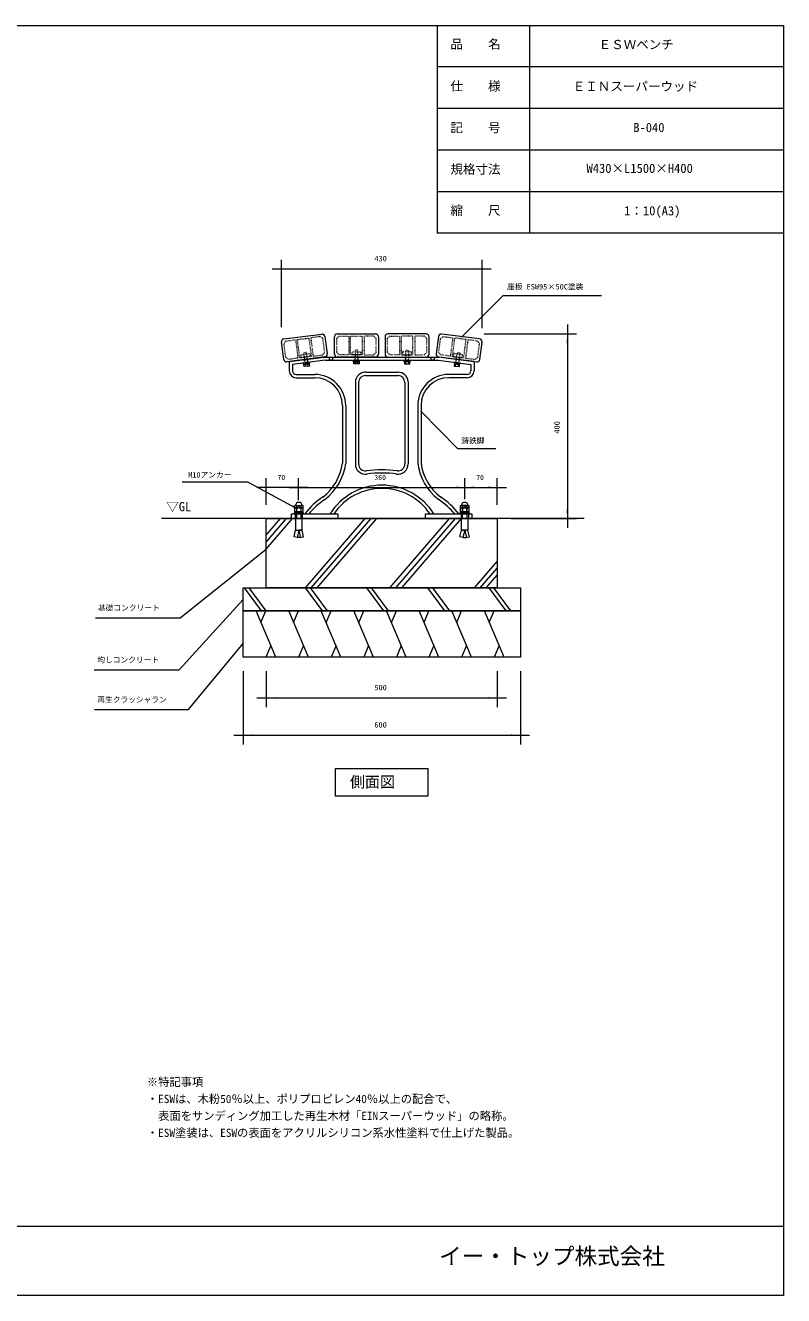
# Model space of a CAD drawing. Units: millimetres, scale not verified. Extents: x -1950 to 1950, y -1375 to 1375.
# Drawn here: x 309 to 1950, y -1375 to 1375 of the extents above; entities that cross this region are included whole.
import ezdxf
from ezdxf.enums import TextEntityAlignment as Align

# ---------------------------------------------------------------- set-up
doc = ezdxf.new("R2010")
doc.units = ezdxf.units.MM
doc.header["$LTSCALE"] = 10
doc.linetypes.add('USER5', pattern=[0.208282, 0.069427, -0.138855])
doc.layers.add('0-1_IMPORTED', color=30, linetype='Continuous', lineweight=18)
doc.styles.add('ＭＳ ゴシック', font='')
doc.styles.get('ＭＳ ゴシック').set_extended_font_data('MS Gothic')

msp = doc.modelspace()

# ---------------------------------------------------------------- linework, layer by layer
at = {"layer": '0-1_IMPORTED'}
for p, q in [((1200, 1375), (1200, 925)), ((1400, 1375), (1400, 925)), ((1950, 1285), (1200, 1285)), ((1950, 1195), (1200, 1195)), ((1950, 1105), (1200, 1105)), ((1950, 1015), (1200, 1015)), ((1950, 925), (1200, 925)), ((868.05, 651.69), (863.13, 689.37)), ((868.3, 696.09), (950.6, 706.84)), ((957.33, 701.67), (962.25, 663.99)), ((977.92, 663.07), (977.92, 701.07)), ((983.92, 707.07), (1066.92, 707.07)), ((1072.92, 701.07), (1072.92, 663.07)), ((1087.54, 701.07), (1087.54, 663.07)), ((1176.54, 707.07), (1093.54, 707.07)), ((1182.54, 663.07), (1182.54, 701.07)), ((1203.13, 701.67), (1198.21, 663.99)), ((1292.16, 696.09), (1209.86, 706.84)), ((1292.41, 651.69), (1297.33, 689.37)), ((957.08, 657.26), (874.78, 646.52)), ((880.23, 647.23), (955.59, 657.07)), ((880.23, 647.23), (955.59, 657.07)), ((880.23, 647.23), (880.23, 627.07)), ((957.64, 650.13), (887.23, 640.92)), ((887.23, 640.92), (887.23, 627.07)), ((914.42, 641.13), (914.97, 636.91)), ((914.48, 643.15), (914.74, 641.17)), ((916.68, 641.42), (917.37, 643.1)), ((917.53, 643.12), (916.84, 641.44)), ((919.83, 641.83), (919.57, 643.82)), ((920.7, 637.66), (920.15, 641.88)), ((955.59, 657.07), (1204.87, 657.07)), ((957.57, 650.07), (1203.27, 650.07)), ((1066.92, 657.07), (983.92, 657.07)), ((1022.53, 646.75), (1022.53, 642.49)), ((1022.85, 648.75), (1022.85, 646.75)), ((1024.81, 646.75), (1025.72, 648.32)), ((1025.87, 648.32), (1024.97, 646.75)), ((1027.99, 646.75), (1027.99, 648.75)), ((1028.31, 642.49), (1028.31, 646.75)), ((1093.54, 657.07), (1176.54, 657.07)), ((1132.15, 642.49), (1132.15, 646.75)), ((1132.47, 646.75), (1132.47, 648.75)), ((1134.59, 648.32), (1135.49, 646.75)), ((1135.65, 646.75), (1134.75, 648.32)), ((1137.61, 648.75), (1137.61, 646.75)), ((1137.93, 646.75), (1137.93, 642.49)), ((1203.27, 650.07), (1273.23, 640.92)), ((1203.38, 657.26), (1285.68, 646.52)), ((1280.23, 647.23), (1204.87, 657.07)), ((1239.76, 637.66), (1240.31, 641.88)), ((1240.63, 641.83), (1240.89, 643.82)), ((1242.93, 643.12), (1243.63, 641.44)), ((1243.78, 641.42), (1243.09, 643.1)), ((1246.04, 641.13), (1245.49, 636.91)), ((1245.98, 643.15), (1245.72, 641.17)), ((1273.23, 640.92), (1273.23, 627.07)), ((1280.23, 646.97), (1280.23, 627.07)), ((895.23, 619.07), (935.23, 619.34)), ((895.23, 612.07), (935.23, 612.34)), ((1044.73, 617.22), (1115.73, 617.22)), ((1045.73, 624.35), (1115.73, 624.35)), ((1265.23, 619.34), (1225.23, 619.34)), ((1265.23, 612.34), (1225.23, 612.34)), ((1023.23, 602.18), (1023.09, 425.5)), ((1030.23, 602.21), (1030.23, 425.5)), ((1130.23, 602.21), (1130.23, 425.5)), ((1137.23, 604.27), (1137.23, 425.5)), ((995.23, 552.34), (995.23, 427.18)), ((1002.23, 552.34), (1002.17, 426.26)), ((1158.23, 552.34), (1158.23, 426.72)), ((1165.23, 552.34), (1165.23, 427.18)), ((893.58, 335.27), (907.88, 335.27)), ((900.73, 334.55), (900.73, 330.98)), ((1266.88, 335.27), (1252.58, 335.27)), ((1259.73, 334.55), (1259.73, 330.98)), ((1518.39, 307.18), (603.82, 307.18)), ((830.23, 241.3), (887.03, 307.18)), ((830.23, 256.15), (874.22, 307.18)), ((830.23, 271), (861.42, 307.18)), ((896.11, 322.58), (896.11, 329.55)), ((905.35, 329.55), (905.35, 322.58)), ((914.99, 157.18), (1044.3, 307.18)), ((927.79, 157.18), (1057.1, 307.18)), ((940.59, 157.18), (1069.9, 307.18)), ((1097.86, 157.18), (1227.17, 307.18)), ((1110.66, 157.18), (1239.97, 307.18)), ((1123.46, 157.18), (1252.77, 307.18)), ((1255.11, 329.55), (1255.11, 322.58)), ((1264.35, 322.58), (1264.35, 329.55)), ((900.73, 282.18), (896.98, 265.94)), ((900.73, 282.18), (904.48, 265.94)), ((1259.73, 282.18), (1255.98, 265.94)), ((1259.73, 282.18), (1263.48, 265.94)), ((896.98, 265.94), (890.48, 267.44)), ((904.48, 265.94), (896.98, 265.94)), ((904.48, 265.94), (910.98, 267.44)), ((1255.98, 265.94), (1249.48, 267.44)), ((1255.98, 265.94), (1263.48, 265.94)), ((1263.48, 265.94), (1269.98, 267.44)), ((1280.73, 157.18), (1330.23, 214.6)), ((1293.53, 157.18), (1330.23, 199.75)), ((1306.33, 157.18), (1330.23, 184.9)), ((782.44, 157.18), (819.29, 107.18)), ((792.86, 157.18), (829.71, 107.18)), ((914.79, 157.18), (951.64, 107.18)), ((925.21, 157.18), (962.06, 107.18)), ((1047.15, 157.18), (1083.99, 107.18)), ((1057.57, 157.18), (1094.42, 107.18)), ((1179.5, 157.18), (1216.35, 107.18)), ((1189.92, 157.18), (1226.77, 107.18)), ((1311.85, 157.18), (1348.7, 107.18)), ((1322.27, 157.18), (1359.12, 107.18)), ((850.82, 7.18), (808.25, 107.18)), ((818.89, 82.18), (829.54, 107.18)), ((921.41, 7.18), (878.84, 107.18)), ((889.48, 82.18), (900.12, 107.18)), ((992, 7.18), (949.43, 107.18)), ((960.07, 82.18), (970.71, 107.18)), ((1062.59, 7.18), (1020.02, 107.18)), ((1030.66, 82.18), (1041.3, 107.18)), ((1133.17, 7.18), (1090.6, 107.18)), ((1101.25, 82.18), (1111.89, 107.18)), ((1203.76, 7.18), (1161.19, 107.18)), ((1171.84, 82.18), (1182.48, 107.18)), ((1274.35, 7.18), (1231.78, 107.18)), ((1242.42, 82.18), (1253.07, 107.18)), ((1344.94, 7.18), (1302.37, 107.18)), ((1313.01, 82.18), (1323.65, 107.18)), ((840.18, 32.18), (829.54, 7.18)), ((910.77, 32.18), (900.12, 7.18)), ((981.36, 32.18), (970.71, 7.18)), ((1051.94, 32.18), (1041.3, 7.18)), ((1122.53, 32.18), (1111.89, 7.18)), ((1193.12, 32.18), (1182.48, 7.18)), ((1263.71, 32.18), (1253.07, 7.18)), ((1334.3, 32.18), (1323.65, 7.18)), ((-1950, -1225), (1950, -1225))]:
    msp.add_line(p, q, dxfattribs=at)
at = {"layer": '0-1_IMPORTED', "color": 1}
for p, q in [((863.3, 721.75), (863.3, 867.69)), ((1297.33, 719.37), (1297.33, 867.69)), ((843.3, 847.69), (863.3, 847.69)), ((863.3, 847.69), (1297.33, 847.69)), ((1297.33, 847.69), (1317.33, 847.69)), ((1481.94, 727.18), (1481.94, 707.18)), ((1302, 707.18), (1501.94, 707.18)), ((1481.94, 707.18), (1481.94, 307.18)), ((830.23, 337.18), (830.23, 395)), ((900.23, 354.48), (900.23, 395)), ((900.23, 347.18), (900.23, 394.74)), ((1260.23, 352.18), (1260.23, 394.74)), ((1260.23, 349.48), (1260.23, 394.74)), ((1330.23, 337.18), (1330.23, 394.74)), ((810.23, 375), (830.23, 375)), ((830.23, 375), (900.23, 375)), ((880.23, 374.74), (900.23, 374.74)), ((900.23, 375), (920.23, 375)), ((900.23, 374.74), (1260.23, 374.74)), ((1240.23, 374.74), (1260.23, 374.74)), ((1260.23, 374.74), (1330.23, 374.74)), ((1260.23, 374.74), (1280.23, 374.74)), ((1330.23, 374.74), (1350.23, 374.74)), ((1360.23, 307.18), (1501.94, 307.18)), ((1481.94, 307.18), (1481.94, 287.18)), ((780.23, -22.82), (780.23, -181.76)), ((830.23, -22.82), (830.23, -101)), ((1330.23, -22.82), (1330.23, -101)), ((1380.23, -22.82), (1380.23, -181.76)), ((810.23, -81), (830.23, -81)), ((830.23, -81), (1330.23, -81)), ((1330.23, -81), (1350.23, -81)), ((760.23, -161.76), (780.23, -161.76)), ((780.23, -161.76), (1380.23, -161.76)), ((1380.23, -161.76), (1400.23, -161.76))]:
    msp.add_line(p, q, dxfattribs=at)
at = {"layer": '0-1_IMPORTED'}
for points in [[(-1950, 1375), (1950, 1375), (1950, -1375), (-1950, -1375)], [(923.53, 643.9), (910.64, 642.22), (910.41, 643.95), (923.3, 645.64)], [(923.27, 642.28), (911.3, 640.72), (911.09, 642.28), (923.07, 643.84)], [(923.01, 642.25), (923.56, 638.03), (922.85, 637.49), (912.94, 636.19), (912.11, 636.54), (911.56, 640.75)], [(1018.92, 650.07), (1031.92, 650.07), (1031.92, 648.32), (1018.92, 648.32)], [(1019.38, 648.32), (1031.46, 648.32), (1031.46, 646.75), (1019.38, 646.75)], [(1031.19, 646.75), (1031.19, 642.49), (1030.42, 642.05), (1020.42, 642.05), (1019.65, 642.49), (1019.65, 646.75)], [(1128.54, 650.07), (1141.54, 650.07), (1141.54, 648.32), (1128.54, 648.32)], [(1129, 648.32), (1141.08, 648.32), (1141.08, 646.75), (1129, 646.75)], [(1129.27, 646.75), (1129.27, 642.49), (1130.04, 642.05), (1140.04, 642.05), (1140.81, 642.49), (1140.81, 646.75)], [(1237.45, 642.25), (1236.9, 638.03), (1237.61, 637.49), (1247.53, 636.19), (1248.35, 636.54), (1248.9, 640.75)], [(1236.93, 643.9), (1249.82, 642.22), (1250.05, 643.95), (1237.16, 645.64)], [(1237.19, 642.28), (1249.17, 640.72), (1249.37, 642.28), (1237.39, 643.84)], [(909.97, 329.55), (908.73, 330.27), (892.73, 330.27), (891.49, 329.55), (891.49, 322.58), (892.73, 321.87), (908.73, 321.87), (909.97, 322.58)], [(891.73, 335.27), (909.73, 335.27), (909.73, 330.27), (891.73, 330.27)], [(905.73, 335.18), (895.73, 335.18), (895.73, 307.18), (905.73, 307.18)], [(1250.49, 329.55), (1251.73, 330.27), (1267.73, 330.27), (1268.97, 329.55), (1268.97, 322.58), (1267.73, 321.87), (1251.73, 321.87), (1250.49, 322.58)], [(1250.73, 335.27), (1268.73, 335.27), (1268.73, 330.27), (1250.73, 330.27)], [(1254.73, 335.18), (1264.73, 335.18), (1264.73, 307.18), (1254.73, 307.18)], [(830.23, 307.18), (1330.23, 307.18), (1330.23, 157.18), (830.23, 157.18)], [(885.23, 317.18), (985.23, 317.18), (985.23, 307.18), (885.23, 307.18)], [(910.73, 319.48), (890.73, 319.48), (890.73, 317.18), (910.73, 317.18)], [(909.64, 321.87), (891.81, 321.87), (891.81, 319.48), (909.64, 319.48)], [(893.23, 317.18), (908.23, 317.18), (908.23, 307.18), (893.23, 307.18)], [(907.81, 307.18), (893.65, 307.18), (893.65, 282.18), (907.81, 282.18)], [(1175.23, 317.18), (1275.23, 317.18), (1275.23, 307.18), (1175.23, 307.18)], [(1249.73, 319.48), (1269.73, 319.48), (1269.73, 317.18), (1249.73, 317.18)], [(1250.82, 321.87), (1268.65, 321.87), (1268.65, 319.48), (1250.82, 319.48)], [(1252.65, 307.18), (1266.81, 307.18), (1266.81, 282.18), (1252.65, 282.18)], [(1252.73, 317.18), (1267.73, 317.18), (1267.73, 307.18), (1252.73, 307.18)], [(780.23, 157.18), (1380.23, 157.18), (1380.23, 107.18), (780.23, 107.18)], [(780.23, 107.18), (1380.23, 107.18), (1380.23, 7.18), (780.23, 7.18)], [(980.31, -234.02), (1180.31, -234.02), (1180.31, -294.02), (980.31, -294.02)]]:
    msp.add_lwpolyline(points, close=True, dxfattribs=at)
at = {"layer": '0-1_IMPORTED', "color": 1}
for points in [[(1252.7, 699.71), (1343.06, 790.06), (1556, 790.06)], [(1164.84, 540), (1244.56, 459.26), (1327, 459.26)], [(648, 386.48), (790, 386.48), (893.22, 330.22)], [(461, 92.58), (644, 92.58), (830.23, 241.3)], [(458, -20.11), (642.07, -20.11), (780.23, 132.18)], [(458.59, -106.24), (662, -106.24), (780.23, 37)]]:
    msp.add_lwpolyline(points, dxfattribs=at)
at = {"layer": '0-1_IMPORTED', "color": 3, "linetype": 'USER5'}
for points in [[(868.61, 686.05), (872.92, 691.65), (893.74, 694.37), (898.92, 654.71), (878.1, 651.99), (872.49, 656.3)], [(897.71, 694.89), (922.5, 698.13), (927.67, 658.46), (902.89, 655.23)], [(952.89, 697.05), (947.29, 701.36), (926.46, 698.65), (931.64, 658.98), (952.46, 661.7), (956.78, 667.31)], [(982.92, 697.07), (987.92, 702.07), (1008.92, 702.07), (1008.92, 662.07), (987.92, 662.07), (982.92, 667.07)], [(1012.92, 702.07), (1037.92, 702.07), (1037.92, 662.07), (1012.92, 662.07)], [(1067.92, 697.07), (1062.92, 702.07), (1041.92, 702.07), (1041.92, 662.07), (1062.92, 662.07), (1067.92, 667.07)], [(1092.54, 697.07), (1097.54, 702.07), (1118.54, 702.07), (1118.54, 662.07), (1097.54, 662.07), (1092.54, 667.07)], [(1147.54, 702.07), (1122.54, 702.07), (1122.54, 662.07), (1147.54, 662.07)], [(1177.54, 697.07), (1172.54, 702.07), (1151.54, 702.07), (1151.54, 662.07), (1172.54, 662.07), (1177.54, 667.07)], [(1207.57, 697.05), (1213.17, 701.36), (1234, 698.65), (1228.82, 658.98), (1208, 661.7), (1203.69, 667.31)], [(1262.75, 694.89), (1237.96, 698.13), (1232.79, 658.46), (1257.58, 655.23)], [(1291.85, 686.05), (1287.54, 691.65), (1266.72, 694.37), (1261.54, 654.71), (1282.36, 651.99), (1287.97, 656.3)]]:
    msp.add_lwpolyline(points, close=True, dxfattribs=at)
at = {"layer": '0-1_IMPORTED', "linetype": 'USER5'}
for points in [[(924.84, 657.94), (906, 655.48), (905.16, 661.92), (924, 664.38)], [(920, 643.87), (917.02, 666.68), (911.07, 665.9), (914.05, 643.1)], [(1035.04, 662.07), (1016.04, 662.07), (1016.04, 668.57), (1035.04, 668.57)], [(1028.42, 648.75), (1028.42, 671.75), (1022.42, 671.75), (1022.42, 648.75)], [(1125.42, 662.07), (1144.42, 662.07), (1144.42, 668.57), (1125.42, 668.57)], [(1132.04, 648.75), (1132.04, 671.75), (1138.04, 671.75), (1138.04, 648.75)], [(1235.62, 657.94), (1254.46, 655.48), (1255.3, 661.92), (1236.46, 664.38)], [(1240.46, 643.87), (1243.44, 666.68), (1249.39, 665.9), (1246.41, 643.1)], [(912.7, 651.47), (919.15, 652.31), (920.06, 645.37), (913.61, 644.53)], [(912.7, 651.47), (919.15, 652.31), (920.06, 645.37), (913.61, 644.53)], [(1022.17, 657.07), (1028.67, 657.07), (1028.67, 650.07), (1022.17, 650.07)], [(1131.79, 657.07), (1138.29, 657.07), (1138.29, 650.07), (1131.79, 650.07)], [(1247.75, 651.47), (1241.31, 652.31), (1240.4, 645.37), (1246.85, 644.53)]]:
    msp.add_lwpolyline(points, close=True, dxfattribs=at)
at = {"layer": '0-1_IMPORTED', "color": 7, "lineweight": 9}
for points in [[(966.89, 657.07), (973.39, 657.07), (973.39, 650.02), (966.89, 650.02)], [(1187.07, 657.07), (1193.57, 657.07), (1193.57, 650.02), (1187.07, 650.02)]]:
    msp.add_lwpolyline(points, close=True, dxfattribs=at)
at = {"layer": '0-1_IMPORTED'}
for points in [[(909.97, 329.55), (909.39, 329.86), (908.81, 330.09), (908.23, 330.22), (907.66, 330.27), (907.08, 330.22), (906.5, 330.09), (905.93, 329.86), (905.35, 329.55), (904.19, 329.86), (903.04, 330.09), (901.88, 330.22), (900.73, 330.27), (899.57, 330.22), (898.42, 330.09), (897.27, 329.86), (896.11, 329.55), (895.53, 329.86), (894.96, 330.09), (894.38, 330.22), (893.8, 330.27), (893.22, 330.22), (892.65, 330.09), (892.07, 329.86), (891.49, 329.55)], [(1250.49, 329.55), (1251.07, 329.86), (1251.65, 330.09), (1252.23, 330.22), (1252.8, 330.27), (1253.38, 330.22), (1253.96, 330.09), (1254.53, 329.86), (1255.11, 329.55), (1256.27, 329.86), (1257.42, 330.09), (1258.58, 330.22), (1259.73, 330.27), (1260.89, 330.22), (1262.04, 330.09), (1263.19, 329.86), (1264.35, 329.55), (1264.93, 329.86), (1265.5, 330.09), (1266.08, 330.22), (1266.66, 330.27), (1267.24, 330.22), (1267.81, 330.09), (1268.39, 329.86), (1268.97, 329.55)], [(909.97, 322.58), (909.39, 322.27), (908.81, 322.05), (908.23, 321.91), (907.66, 321.87), (907.08, 321.91), (906.5, 322.05), (905.93, 322.27), (905.35, 322.58), (904.19, 322.27), (903.04, 322.05), (901.88, 321.91), (900.73, 321.87), (899.57, 321.91), (898.42, 322.05), (897.27, 322.27), (896.11, 322.58), (895.53, 322.27), (894.96, 322.05), (894.38, 321.91), (893.8, 321.87), (893.22, 321.91), (892.65, 322.05), (892.07, 322.27), (891.49, 322.58)], [(1250.49, 322.58), (1251.07, 322.27), (1251.65, 322.05), (1252.23, 321.91), (1252.8, 321.87), (1253.38, 321.91), (1253.96, 322.05), (1254.53, 322.27), (1255.11, 322.58), (1256.27, 322.27), (1257.42, 322.05), (1258.58, 321.91), (1259.73, 321.87), (1260.89, 321.91), (1262.04, 322.05), (1263.19, 322.27), (1264.35, 322.58), (1264.93, 322.27), (1265.5, 322.05), (1266.08, 321.91), (1266.66, 321.87), (1267.24, 321.91), (1267.81, 322.05), (1268.39, 322.27), (1268.97, 322.58)], [(890.48, 267.44), (893.65, 282.18), (900.73, 282.18), (896.98, 265.94), (890.48, 267.44), (893.65, 282.18)], [(910.98, 267.44), (907.81, 282.18), (900.73, 282.18), (904.48, 265.94), (910.98, 267.44), (907.81, 282.18)], [(1249.49, 267.44), (1252.65, 282.18), (1259.73, 282.18), (1255.98, 265.94), (1249.48, 267.44), (1252.65, 282.18)], [(1269.98, 267.44), (1266.81, 282.18), (1259.73, 282.18), (1263.48, 265.94), (1269.98, 267.44), (1266.81, 282.18)]]:
    msp.add_lwpolyline(points, dxfattribs=at)
for centre, radius, start, end in [((869.08, 690.15), 6, 97.43875, 187.43886), ((951.38, 700.89), 6, 7.43852, 97.43875), ((983.92, 701.07), 6, 90, 180.00011), ((1066.92, 701.07), 6, 359.99977, 90), ((1093.54, 701.07), 6, 90, 180.00023), ((1176.54, 701.07), 6, 359.99989, 90), ((1209.08, 700.89), 6, 82.56125, 172.56148), ((1291.38, 690.15), 6, 352.56114, 82.56125), ((956.3, 663.21), 6, 277.43869, 7.43852), ((983.92, 663.07), 6, 180.00011, 269.99994), ((1066.92, 663.07), 6, 269.99994, 359.99977), ((1093.54, 663.07), 6, 180.00023, 270.00006), ((1176.54, 663.07), 6, 270.00006, 359.99989), ((1204.16, 663.21), 6, 172.56148, 262.56131), ((874, 652.46), 6, 187.43886, 277.43869), ((1286.46, 652.46), 6, 262.56131, 352.56114), ((895.23, 627.07), 15, 180, 270), ((895.23, 627.07), 8, 180, 270), ((935.23, 552.34), 67, 0, 90), ((935.23, 552.34), 60, 0, 90), ((1045.23, 602.21), 22.14, 88.70579, 180), ((1045.23, 602.21), 15, 91.90966, 180), ((1115.23, 602.21), 22.14, 5.34188, 88.70579), ((1115.23, 602.21), 15, 0, 88.08683), ((1225.23, 552.34), 67, 90, 180), ((1225.23, 552.34), 60, 90, 180), ((1265.23, 627.34), 15, 270, 0), ((1265.23, 627.34), 8, 270, 0), ((886.18, 441.58), 110, 307.19392, 352.47745), ((886.18, 441.58), 117, 307.19392, 352.47745), ((1045.23, 425.5), 22.14, 180, 277.17616), ((1045.23, 425.5), 15, 180, 277.17652), ((1080.23, 187.94), 225, 81.53373, 98.46113), ((1115.23, 425.5), 22.14, 262.82384, 0), ((1115.23, 425.5), 15, 262.82348, 0), ((1274.28, 441.58), 117, 187.29807, 232.80608), ((1274.28, 441.58), 110, 187.52255, 232.80608), ((1080.23, 187.94), 218, 81.31894, 98.50854), ((1080.62, 246.53), 133, 32.08404, 147.91731), ((1080.62, 246.53), 126, 34.1595, 145.89774), ((900.73, 335.27), 7.15, 90, 180), ((900.73, 335.27), 7.15, 0, 90), ((1053.33, 205.99), 179, 124.10615, 141.38052), ((1053.33, 205.99), 171.97, 124.10615, 139.71831), ((1107.13, 205.99), 171.97, 40.28169, 55.89385), ((1107.13, 205.99), 179, 38.37415, 55.89385), ((1259.73, 335.27), 7.15, 90, 180), ((1259.73, 335.27), 7.15, 360, 90)]:
    msp.add_arc(centre, radius, start, end, dxfattribs=at)
at = {"layer": '0-1_IMPORTED', "color": 1}
for points in [[(863.3, 847.69), (883.3, 849.44), (883.3, 845.94)], [(1297.33, 847.69), (1277.33, 845.94), (1277.33, 849.44)], [(1481.94, 707.18), (1483.69, 687.18), (1480.19, 687.18)], [(830.23, 375), (850.23, 376.75), (850.23, 373.25)], [(900.23, 375), (880.23, 373.25), (880.23, 376.75)], [(900.23, 374.74), (920.23, 376.49), (920.23, 372.99)], [(1260.23, 374.74), (1240.23, 372.99), (1240.23, 376.49)], [(1260.23, 374.74), (1280.23, 376.49), (1280.23, 372.99)], [(1330.23, 374.74), (1310.23, 372.99), (1310.23, 376.49)], [(1481.94, 307.18), (1480.19, 327.18), (1483.69, 327.18)], [(830.23, -81), (850.23, -79.25), (850.23, -82.75)], [(1330.23, -81), (1310.23, -82.75), (1310.23, -79.25)], [(780.23, -161.76), (800.23, -160.01), (800.23, -163.51)], [(1380.23, -161.76), (1360.23, -163.51), (1360.23, -160.01)]]:
    msp.add_solid(points, dxfattribs=at)

# ---------------------------------------------------------------- texts
at = {"layer": '0-1_IMPORTED', "color": 7, "style": 'ＭＳ ゴシック'}
for s, height, p in [('品\u3000\u3000名', 19.9, (1228.87, 1318.69)), ('ＥＳＷベンチ', 19.9, (1549.59, 1317.72)), ('仕\u3000\u3000様', 19.9, (1228.87, 1227.72)), ('ＥＩＮスーパーウッド', 19.9, (1493.58, 1227.25)), ('記\u3000\u3000号', 19.9, (1228.87, 1137.72)), ('B-040', 19.9, (1624.63, 1138.02)), ('規格寸法', 19.9, (1228.87, 1047.72)), ('W430×L1500×H400', 19.9, (1523.47, 1049.66)), ('縮\u3000\u3000尺', 19.9, (1228.87, 958.69)), ('1：10(A3)', 19.9, (1604.86, 957.72)), ('430', 11.94, (1064.44, 860.66)), ('座板 ESW95×50C塗装', 11.94, (1351.47, 799.69)), ('鋳鉄脚', 11.94, (1252.56, 466.26)), ('M10アンカー', 11.94, (661.26, 392.41)), ('70', 10.67, (854.65, 387.96)), ('360', 10.67, (1064.36, 387.7)), ('70', 10.67, (1284.65, 387.7)), ('▽GL', 19.9, (613.74, 317.23)), ('基礎コンクリート', 11.94, (466.07, 104.44)), ('均しコンクリート', 11.94, (464.59, -8.25)), ('500', 11.94, (1064.36, -68.04)), ('再生クラッシャラン', 11.94, (464.59, -94.39)), ('600', 11.94, (1064.36, -148.8)), ('側面図', 23.88, (1011.23, -281.93)), ('※特記事項', 17.91, (571.85, -926.95)), ('・ESWは、木粉50％以上、ポリプロピレン40％以上の配合で、', 17.91, (571.85, -963.6)), ('  表面をサンディング加工した再生木材「EINスーパーウッド」の略称。', 17.91, (571.85, -1000.25)), ('・ESW塗装は、ESWの表面をアクリルシリコン系水性塗料で仕上げた製品。', 17.91, (571.85, -1036.9)), ('イー・トップ株式会社', 35.82, (1204.36, -1318.19))]:
    msp.add_text(s, height=height, dxfattribs=at).set_placement(p, align=Align.BOTTOM_LEFT)
msp.add_text('400', height=11.94, rotation=90, dxfattribs=at).set_placement((1468.98, 491.3), align=Align.BOTTOM_LEFT)

doc.saveas('drawing.dxf')
